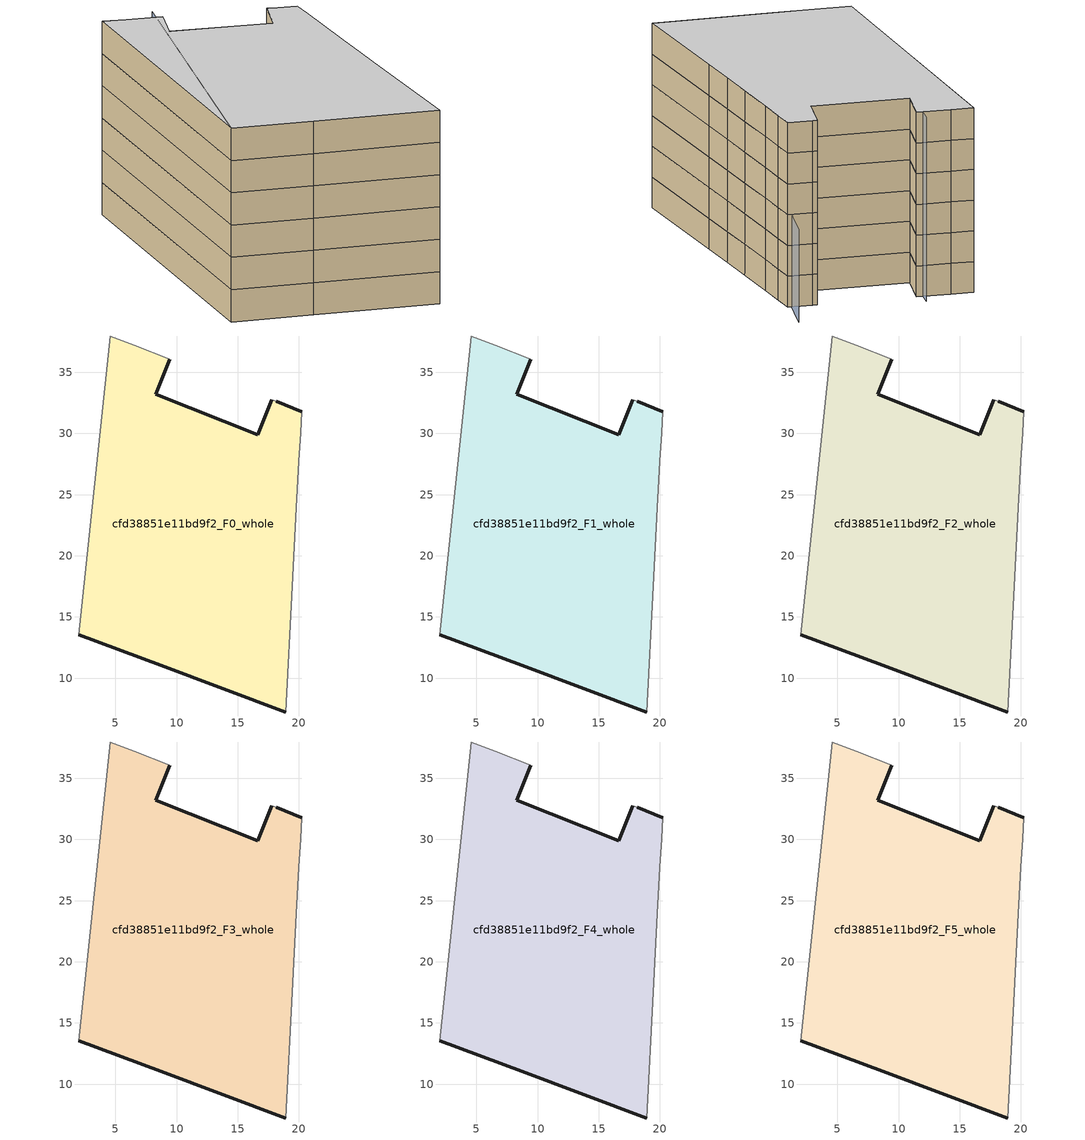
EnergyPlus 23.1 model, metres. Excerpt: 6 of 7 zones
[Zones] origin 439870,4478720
cfd38851e11bd9f2_F0_whole
 floor ground (EU_floor_Construction): 18.16,32.62 20.25,31.78 20.15,30.08 20.01,27.72 19.79,23.94 19.63,20.76 19.46,17.5 18.94,7.23 8.7,11.04 2,13.55 4.59,37.97 6.53,37.2 9.43,36.06 8.3,33.19 16.65,29.9 17.77,32.77 z0
 wall outside (EU_wall_Construction): 2,13.55 8.7,11.04 18.94,7.23 / 20.25,31.78 18.16,32.62 / 17.77,32.77 16.65,29.9 8.3,33.19 9.43,36.06 z0:3
 wall adiabatic (EU_wall_Construction): 18.94,7.23 19.46,17.5 19.63,20.76 19.79,23.94 20.01,27.72 20.15,30.08 20.25,31.78 / 18.16,32.62 17.77,32.77 / 9.43,36.06 6.53,37.2 4.59,37.97 2,13.55 z0:3
cfd38851e11bd9f2_F1_whole
 floor to cfd38851e11bd9f2_F0_whole (EU_floor_Construction): 18.16,32.62 20.25,31.78 20.15,30.08 20.01,27.72 19.79,23.94 19.63,20.76 19.46,17.5 18.94,7.23 8.7,11.04 2,13.55 4.59,37.97 6.53,37.2 9.43,36.06 8.3,33.19 16.65,29.9 17.77,32.77 z3
 wall outside (EU_wall_Construction): 2,13.55 8.7,11.04 18.94,7.23 / 20.25,31.78 18.16,32.62 / 17.77,32.77 16.65,29.9 8.3,33.19 9.43,36.06 z3:6
 wall adiabatic (EU_wall_Construction): 18.94,7.23 19.46,17.5 19.63,20.76 19.79,23.94 20.01,27.72 20.15,30.08 20.25,31.78 / 18.16,32.62 17.77,32.77 / 9.43,36.06 6.53,37.2 4.59,37.97 2,13.55 z3:6
cfd38851e11bd9f2_F2_whole
 floor to cfd38851e11bd9f2_F1_whole (EU_floor_Construction): 18.16,32.62 20.25,31.78 20.15,30.08 20.01,27.72 19.79,23.94 19.63,20.76 19.46,17.5 18.94,7.23 8.7,11.04 2,13.55 4.59,37.97 6.53,37.2 9.43,36.06 8.3,33.19 16.65,29.9 17.77,32.77 z6
 wall outside (EU_wall_Construction): 2,13.55 8.7,11.04 18.94,7.23 / 20.25,31.78 18.16,32.62 / 17.77,32.77 16.65,29.9 8.3,33.19 9.43,36.06 z6:9
 wall adiabatic (EU_wall_Construction): 18.94,7.23 19.46,17.5 19.63,20.76 19.79,23.94 20.01,27.72 20.15,30.08 20.25,31.78 / 18.16,32.62 17.77,32.77 / 9.43,36.06 6.53,37.2 4.59,37.97 2,13.55 z6:9
cfd38851e11bd9f2_F3_whole
 floor to cfd38851e11bd9f2_F2_whole (EU_floor_Construction): 18.16,32.62 20.25,31.78 20.15,30.08 20.01,27.72 19.79,23.94 19.63,20.76 19.46,17.5 18.94,7.23 8.7,11.04 2,13.55 4.59,37.97 6.53,37.2 9.43,36.06 8.3,33.19 16.65,29.9 17.77,32.77 z9
 wall outside (EU_wall_Construction): 2,13.55 8.7,11.04 18.94,7.23 / 20.25,31.78 18.16,32.62 / 17.77,32.77 16.65,29.9 8.3,33.19 9.43,36.06 z9:12
 wall adiabatic (EU_wall_Construction): 18.94,7.23 19.46,17.5 19.63,20.76 19.79,23.94 20.01,27.72 20.15,30.08 20.25,31.78 / 18.16,32.62 17.77,32.77 / 9.43,36.06 6.53,37.2 4.59,37.97 2,13.55 z9:12
cfd38851e11bd9f2_F4_whole
 floor to cfd38851e11bd9f2_F3_whole (EU_floor_Construction): 18.16,32.62 20.25,31.78 20.15,30.08 20.01,27.72 19.79,23.94 19.63,20.76 19.46,17.5 18.94,7.23 8.7,11.04 2,13.55 4.59,37.97 6.53,37.2 9.43,36.06 8.3,33.19 16.65,29.9 17.77,32.77 z12
 wall outside (EU_wall_Construction): 2,13.55 8.7,11.04 18.94,7.23 / 20.25,31.78 18.16,32.62 / 17.77,32.77 16.65,29.9 8.3,33.19 9.43,36.06 z12:15
 wall adiabatic (EU_wall_Construction): 18.94,7.23 19.46,17.5 19.63,20.76 19.79,23.94 20.01,27.72 20.15,30.08 20.25,31.78 / 18.16,32.62 17.77,32.77 / 9.43,36.06 6.53,37.2 4.59,37.97 2,13.55 z12:15
cfd38851e11bd9f2_F5_whole
 floor to cfd38851e11bd9f2_F4_whole (EU_floor_Construction): 18.16,32.62 20.25,31.78 20.15,30.08 20.01,27.72 19.79,23.94 19.63,20.76 19.46,17.5 18.94,7.23 8.7,11.04 2,13.55 4.59,37.97 6.53,37.2 9.43,36.06 8.3,33.19 16.65,29.9 17.77,32.77 z15
 wall outside (EU_wall_Construction): 2,13.55 8.7,11.04 18.94,7.23 / 20.25,31.78 18.16,32.62 / 17.77,32.77 16.65,29.9 8.3,33.19 9.43,36.06 z15:18
 wall adiabatic (EU_wall_Construction): 18.94,7.23 19.46,17.5 19.63,20.76 19.79,23.94 20.01,27.72 20.15,30.08 20.25,31.78 / 18.16,32.62 17.77,32.77 / 9.43,36.06 6.53,37.2 4.59,37.97 2,13.55 z15:18
 ceiling to cfd38851e11bd9f2_F6_whole (EU_floor_Construction): 18.94,7.23 19.46,17.5 19.63,20.76 19.79,23.94 20.01,27.72 20.15,30.08 20.25,31.78 18.16,32.62 17.77,32.77 16.65,29.9 8.3,33.19 9.43,36.06 6.53,37.2 4.59,37.97 2,13.55 8.7,11.04 z18
shading: 9.21,37.37 2,13.55 z0:18; 17.2,24.95 21.16,35.03 z0:9
[Building]
EU S2 Campaign: North Axis=0; Terrain=City; Solar Distribution=FullExterior
[Site:Location]
Madrid: Latitude=40.5; Longitude=-3.5; Time Zone=1; Elevation=609
[SizingPeriod:WeatherFileDays]
AnnualSizingPeriod: Begin Month=1; Begin Day of Month=1; End Month=12; End Day of Month=31; Day of Week for Start Day=Monday; Use Weather File Daylight Saving Period=No; Use Weather File Rain and Snow Indicators=No
[MATERIAL]
EU_InternalMass_Material: Roughness=MediumRough; Thickness=0.1; Conductivity=1; Density=1800; Specific Heat=900; Thermal Absorptance=0.9; Solar Absorptance=0.7; Visible Absorptance=0.7
[MATERIAL:NOMASS] Roughness=MediumRough; Thermal Absorptance=0.9; Solar Absorptance=0.7; Visible Absorptance=0.7
Name | Thermal Resistance
EU_wall_NoMass | 0.459673
EU_floor_NoMass | 0.788942
[CONSTRUCTION]
EU_wall_Construction: EU_wall_NoMass
EU_floor_Construction: EU_floor_NoMass
EU_InternalMass_Construction: EU_InternalMass_Material
[ZONE] Type=1; Multiplier=1; Ceiling Height=autocalculate; Volume=1150.09; Floor Area=autocalculate; Part of Total Floor Area=Yes
cfd38851e11bd9f2_F0_whole; cfd38851e11bd9f2_F1_whole; cfd38851e11bd9f2_F2_whole; cfd38851e11bd9f2_F3_whole; cfd38851e11bd9f2_F4_whole; cfd38851e11bd9f2_F5_whole
[INTERNALMASS] Construction=EU_InternalMass_Construction; Surface Area=340.855
Name | Zone or ZoneList
cfd38851e11bd9f2_F0_whole_EU_InternalMass | cfd38851e11bd9f2_F0_whole
cfd38851e11bd9f2_F1_whole_EU_InternalMass | cfd38851e11bd9f2_F1_whole
cfd38851e11bd9f2_F2_whole_EU_InternalMass | cfd38851e11bd9f2_F2_whole
cfd38851e11bd9f2_F3_whole_EU_InternalMass | cfd38851e11bd9f2_F3_whole
cfd38851e11bd9f2_F4_whole_EU_InternalMass | cfd38851e11bd9f2_F4_whole
cfd38851e11bd9f2_F5_whole_EU_InternalMass | cfd38851e11bd9f2_F5_whole
[OTHEREQUIPMENT] Fuel Type=Electricity; Design Level Calculation Method=Watts/Area; Power per Zone Floor Area=1; Fraction Latent=0; Fraction Radiant=0; Fraction Lost=0; Carbon Dioxide Generation Rate=0; EndUse Subcategory=EU_Step8_InternalGains
Name | Zone or ZoneList or Space or SpaceList | Schedule
EU_Step8_InternalGain_cfd38851e11bd9f2_F0_whole_f000 | cfd38851e11bd9f2_F0_whole | EU_Step8_GainSchedule_cfd38851e11bd9f2_F0_whole_f000
EU_Step8_InternalGain_cfd38851e11bd9f2_F1_whole_f000 | cfd38851e11bd9f2_F1_whole | EU_Step8_GainSchedule_cfd38851e11bd9f2_F1_whole_f000
EU_Step8_InternalGain_cfd38851e11bd9f2_F2_whole_f000 | cfd38851e11bd9f2_F2_whole | EU_Step8_GainSchedule_cfd38851e11bd9f2_F2_whole_f000
EU_Step8_InternalGain_cfd38851e11bd9f2_F3_whole_f000 | cfd38851e11bd9f2_F3_whole | EU_Step8_GainSchedule_cfd38851e11bd9f2_F3_whole_f000
EU_Step8_InternalGain_cfd38851e11bd9f2_F4_whole_f000 | cfd38851e11bd9f2_F4_whole | EU_Step8_GainSchedule_cfd38851e11bd9f2_F4_whole_f000
EU_Step8_InternalGain_cfd38851e11bd9f2_F5_whole_f000 | cfd38851e11bd9f2_F5_whole | EU_Step8_GainSchedule_cfd38851e11bd9f2_F5_whole_f000
[ZONEVENTILATION:DESIGNFLOWRATE] Schedule=EU_AlwaysOn; Design Flow Rate Calculation Method=AirChanges/Hour; Air Changes per Hour=0.719161; Ventilation Type=Natural; Fan Pressure Rise=0; Fan Total Efficiency=1; Constant Term Coefficient=1; Temperature Term Coefficient=0; Velocity Term Coefficient=0; Velocity Squared Term Coefficient=0; Minimum Indoor Temperature=-100; Maximum Indoor Temperature=100; Delta Temperature=-100; Minimum Outdoor Temperature=-100; Maximum Outdoor Temperature=100; Maximum Wind Speed=40
Name | Zone or ZoneList or Space or SpaceList
EU_ConstantAir_cfd38851e11bd9f2_F0_whole | cfd38851e11bd9f2_F0_whole
EU_ConstantAir_cfd38851e11bd9f2_F1_whole | cfd38851e11bd9f2_F1_whole
EU_ConstantAir_cfd38851e11bd9f2_F2_whole | cfd38851e11bd9f2_F2_whole
EU_ConstantAir_cfd38851e11bd9f2_F3_whole | cfd38851e11bd9f2_F3_whole
EU_ConstantAir_cfd38851e11bd9f2_F4_whole | cfd38851e11bd9f2_F4_whole
EU_ConstantAir_cfd38851e11bd9f2_F5_whole | cfd38851e11bd9f2_F5_whole
[HVACTEMPLATE:THERMOSTAT] Constant Heating Setpoint=20; Constant Cooling Setpoint=50
EU_HeatOnly_cfd38851e11bd9f2_F0_whole; EU_HeatOnly_cfd38851e11bd9f2_F1_whole; EU_HeatOnly_cfd38851e11bd9f2_F2_whole; EU_HeatOnly_cfd38851e11bd9f2_F3_whole; EU_HeatOnly_cfd38851e11bd9f2_F4_whole; EU_HeatOnly_cfd38851e11bd9f2_F5_whole; EU_HeatOnly_cfd38851e11bd9f2_F6_whole
[HVACTEMPLATE:ZONE:IDEALLOADSAIRSYSTEM] System Availability Schedule=EU_AlwaysOn; Maximum Heating Supply Air Temperature=50; Minimum Cooling Supply Air Temperature=13; Maximum Heating Supply Air Humidity Ratio=0.0156; Minimum Cooling Supply Air Humidity Ratio=0.0077; Heating Limit=NoLimit; Cooling Limit=NoLimit; Heating Availability Schedule=EU_AlwaysOn; Cooling Availability Schedule=EU_CoolingOff; Dehumidification Control Type=ConstantSensibleHeatRatio; Cooling Sensible Heat Ratio=0.7; Dehumidification Setpoint=60; Humidification Control Type=None; Humidification Setpoint=30; Outdoor Air Method=None; Outdoor Air Flow Rate per Person=0.00944; Outdoor Air Flow Rate per Zone Floor Area=0; Outdoor Air Flow Rate per Zone=0; Demand Controlled Ventilation Type=None; Outdoor Air Economizer Type=NoEconomizer; Heat Recovery Type=None; Sensible Heat Recovery Effectiveness=0.7; Latent Heat Recovery Effectiveness=0.65
Name | Template Thermostat
cfd38851e11bd9f2_F0_whole | EU_HeatOnly_cfd38851e11bd9f2_F0_whole
cfd38851e11bd9f2_F1_whole | EU_HeatOnly_cfd38851e11bd9f2_F1_whole
cfd38851e11bd9f2_F2_whole | EU_HeatOnly_cfd38851e11bd9f2_F2_whole
cfd38851e11bd9f2_F3_whole | EU_HeatOnly_cfd38851e11bd9f2_F3_whole
cfd38851e11bd9f2_F4_whole | EU_HeatOnly_cfd38851e11bd9f2_F4_whole
cfd38851e11bd9f2_F5_whole | EU_HeatOnly_cfd38851e11bd9f2_F5_whole
[SIZING:ZONE] Zone Cooling Design Supply Air Temperature Input Method=SupplyAirTemperature; Zone Cooling Design Supply Air Temperature=13; Zone Heating Design Supply Air Temperature Input Method=SupplyAirTemperature; Zone Heating Design Supply Air Temperature=50; Zone Cooling Design Supply Air Humidity Ratio=0.008; Zone Heating Design Supply Air Humidity Ratio=0.008; Cooling Design Air Flow Method=DesignDay; Cooling Design Air Flow Rate=0; Cooling Minimum Air Flow per Zone Floor Area=0.000762; Cooling Minimum Air Flow=0; Cooling Minimum Air Flow Fraction=0.2; Heating Design Air Flow Method=DesignDay; Heating Design Air Flow Rate=0; Heating Maximum Air Flow per Zone Floor Area=0.002032; Heating Maximum Air Flow=0.141576; Heating Maximum Air Flow Fraction=0.3; Account for Dedicated Outdoor Air System=No; Dedicated Outdoor Air System Control Strategy=NeutralSupplyAir; Dedicated Outdoor Air Low Setpoint Temperature for Design=autosize; Dedicated Outdoor Air High Setpoint Temperature for Design=autosize; Zone Load Sizing Method=Sensible Load Only No Latent Load; Zone Latent Cooling Design Supply Air Humidity Ratio Input Method=HumidityRatioDifference; Zone Cooling Design Supply Air Humidity Ratio Difference=0.005; Zone Latent Heating Design Supply Air Humidity Ratio Input Method=HumidityRatioDifference; Zone Humidification Design Supply Air Humidity Ratio Difference=0.005
cfd38851e11bd9f2_F0_whole; cfd38851e11bd9f2_F1_whole; cfd38851e11bd9f2_F2_whole; cfd38851e11bd9f2_F3_whole; cfd38851e11bd9f2_F4_whole; cfd38851e11bd9f2_F5_whole
[SCHEDULE:CONSTANT]
Name | Hourly Value
EU_AlwaysOn | 1
EU_CoolingOff | 0
[SCHEDULE:FILE] Column Number=1; Rows to Skip at Top=0; Number of Hours of Data=8760; Column Separator=Comma; Interpolate to Timestep=No; Minutes per Item=60; Adjust Schedule for Daylight Savings=Yes
Name | File
EU_Step8_GainSchedule_cfd38851e11bd9f2_F0_whole_f000 | ../../schedules/cfd38851e11bd9f2/cfd38851e11bd9f2_F0_whole_f000_gain.csv
EU_Step8_GainSchedule_cfd38851e11bd9f2_F1_whole_f000 | ../../schedules/cfd38851e11bd9f2/cfd38851e11bd9f2_F1_whole_f000_gain.csv
EU_Step8_GainSchedule_cfd38851e11bd9f2_F2_whole_f000 | ../../schedules/cfd38851e11bd9f2/cfd38851e11bd9f2_F2_whole_f000_gain.csv
EU_Step8_GainSchedule_cfd38851e11bd9f2_F3_whole_f000 | ../../schedules/cfd38851e11bd9f2/cfd38851e11bd9f2_F3_whole_f000_gain.csv
EU_Step8_GainSchedule_cfd38851e11bd9f2_F4_whole_f000 | ../../schedules/cfd38851e11bd9f2/cfd38851e11bd9f2_F4_whole_f000_gain.csv
EU_Step8_GainSchedule_cfd38851e11bd9f2_F5_whole_f000 | ../../schedules/cfd38851e11bd9f2/cfd38851e11bd9f2_F5_whole_f000_gain.csv
